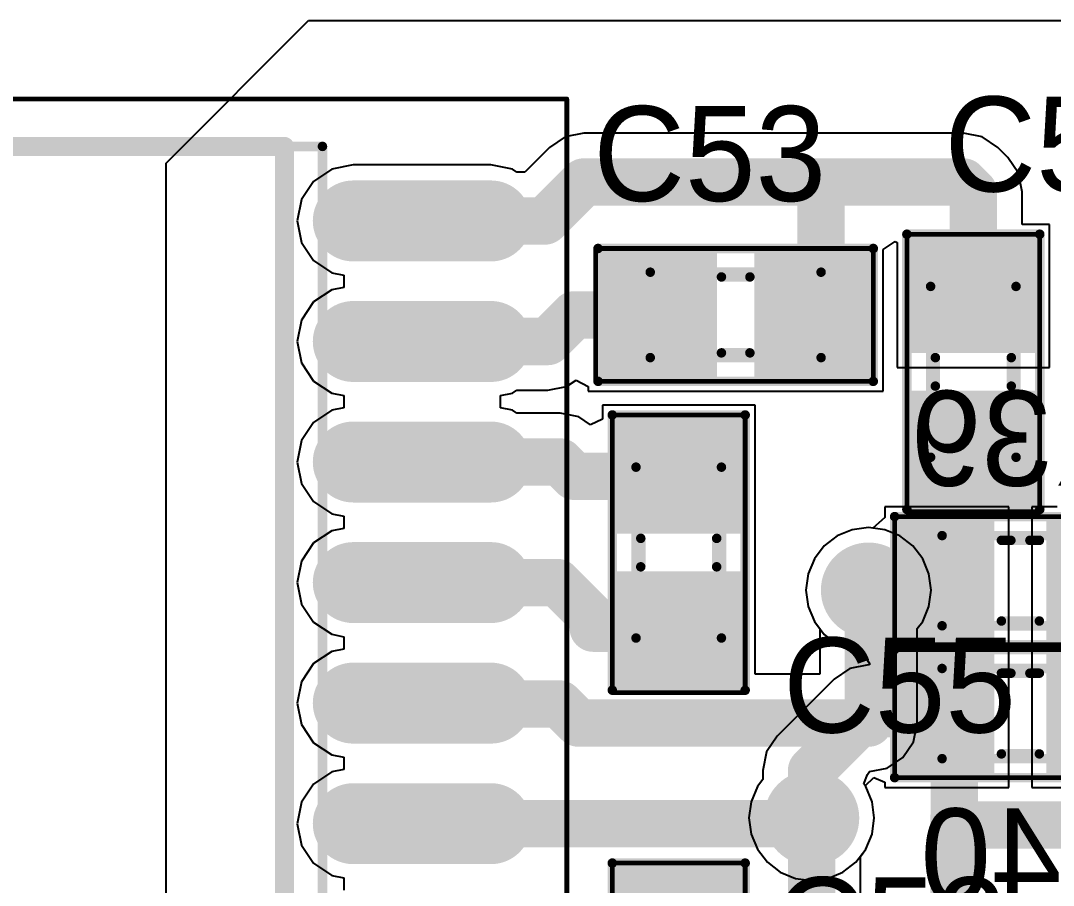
# Model space of a CAD drawing. Header units: millimetres. Extents: x 29 to 180, y 30 to 200.
# Drawn here: x 163.07 to 173.95, y 132.89 to 142 of the extents above; entities that cross this region are included whole.
import ezdxf

# ---------------------------------------------------------------- set-up
doc = ezdxf.new("R2010")
doc.units = ezdxf.units.MM
for name, color, linetype in [('BottomLayer', 5, 'Continuous'), ('BottomOverlay', 54, 'Continuous'), ('BottomPaste', 16, 'Continuous'), ('BottomSolder', 6, 'Continuous'), ('Mechanical13', 56, 'Continuous'), ('Mechanical15', 56, 'Continuous'), ('MultiLayer', 9, 'Continuous'), ('TopLayer', 1, 'Continuous'), ('TopOverlay', 2, 'Continuous'), ('TopPaste', 8, 'Continuous'), ('TopSolder', 216, 'Continuous'), ('ViaHoleLayer', 16, 'Continuous')]:
    doc.layers.add(name, color=color, linetype=linetype)

# ---------------------------------------------------------------- blocks, each defined once
blk = doc.blocks.new('SMD_C_0603_623')
at = {"layer": 'Mechanical13', "const_width": 0.1}
for points in [[(-0.9, -0.45), (-0.9, 0.45)], [(-0.9, 0.45), (0.9, 0.45)], [(0.9, -0.45), (0.9, 0.45)], [(-0.9, -0.45), (0.9, -0.45)]]:
    blk.add_lwpolyline(points, dxfattribs=at)
at = {"layer": 'Mechanical13', "const_width": 0.05}
for points in [[(-0.925, 0.45, 1), (-0.875, 0.45, 1)], [(-0.925, 0.45, 1), (-0.875, 0.45, 1)], [(0.875, 0.45, 1), (0.925, 0.45, 1)], [(0.875, 0.45, 1), (0.925, 0.45, 1)], [(-0.925, -0.45, 1), (-0.875, -0.45, 1)], [(-0.925, -0.45, 1), (-0.875, -0.45, 1)], [(0.875, -0.45, 1), (0.925, -0.45, 1)], [(0.875, -0.45, 1), (0.925, -0.45, 1)]]:
    blk.add_lwpolyline(points, format="xyb", close=True, dxfattribs=at)
at = {"layer": 'Mechanical15', "const_width": 0.05}
for points in [[(-1.475, -0.7), (-1.475, 0.7)], [(-1.475, 0.7), (1.45, 0.7)], [(1.45, -0.7), (1.45, 0.7)], [(-1.475, -0.7), (1.45, -0.7)]]:
    blk.add_lwpolyline(points, dxfattribs=at)
at = {"layer": 'Mechanical15', "const_width": 0.025}
for points in [[(-1.488, 0.7, 1), (-1.463, 0.7, 1)], [(-1.488, 0.7, 1), (-1.463, 0.7, 1)], [(1.438, 0.7, 1), (1.462, 0.7, 1)], [(1.438, 0.7, 1), (1.462, 0.7, 1)], [(-1.488, -0.7, 1), (-1.463, -0.7, 1)], [(-1.488, -0.7, 1), (-1.463, -0.7, 1)], [(1.438, -0.7, 1), (1.462, -0.7, 1)], [(1.438, -0.7, 1), (1.462, -0.7, 1)]]:
    blk.add_lwpolyline(points, format="xyb", close=True, dxfattribs=at)
at = {"layer": 'TopLayer'}
for points in [[(-0.3, -0.55), (-0.3, 0.55), (-1.3, -0.55), (-1.3, 0.55)], [(1.3, -0.55), (1.3, 0.55), (0.3, -0.55), (0.3, 0.55)]]:
    blk.add_solid(points, dxfattribs=at)
at = {"layer": 'TopOverlay', "const_width": 0.1}
for points in [[(-1.45, -0.7), (-1.45, 0.7)], [(-1.45, 0.7), (1.45, 0.7)], [(1.45, -0.7), (1.45, 0.7)], [(-0.15, 0.4), (0.15, 0.4)], [(-0.15, -0.4), (0.15, -0.4)], [(-1.45, -0.7), (1.45, -0.7)]]:
    blk.add_lwpolyline(points, dxfattribs=at)
at = {"layer": 'TopOverlay', "const_width": 0.05}
for points in [[(-1.475, 0.7, 1), (-1.425, 0.7, 1)], [(-1.475, 0.7, 1), (-1.425, 0.7, 1)], [(1.425, 0.7, 1), (1.475, 0.7, 1)], [(1.425, 0.7, 1), (1.475, 0.7, 1)], [(-0.175, 0.4, 1), (-0.125, 0.4, 1)], [(0.125, 0.4, 1), (0.175, 0.4, 1)], [(-0.175, -0.4, 1), (-0.125, -0.4, 1)], [(0.125, -0.4, 1), (0.175, -0.4, 1)], [(-1.475, -0.7, 1), (-1.425, -0.7, 1)], [(-1.475, -0.7, 1), (-1.425, -0.7, 1)], [(1.425, -0.7, 1), (1.475, -0.7, 1)], [(1.425, -0.7, 1), (1.475, -0.7, 1)]]:
    blk.add_lwpolyline(points, format="xyb", close=True, dxfattribs=at)
at = {"layer": 'TopPaste'}
for points in [[(-0.3, -0.55), (-0.3, 0.55), (-1.3, -0.55), (-1.3, 0.55)], [(1.3, -0.55), (1.3, 0.55), (0.3, -0.55), (0.3, 0.55)]]:
    blk.add_solid(points, dxfattribs=at)
at = {"layer": 'TopSolder'}
for points in [[(-0.198, -0.652), (-0.198, 0.652), (-1.402, -0.652), (-1.402, 0.652)], [(1.402, -0.652), (1.402, 0.652), (0.198, -0.652), (0.198, 0.652)]]:
    blk.add_solid(points, dxfattribs=at)
blk = doc.blocks.new('SMD_C_0603_624')
at = {"layer": 'Mechanical13', "const_width": 0.1}
for points in [[(-0.9, 0.45), (-0.9, -0.45)], [(-0.9, 0.45), (0.9, 0.45)], [(0.9, 0.45), (0.9, -0.45)], [(-0.9, -0.45), (0.9, -0.45)]]:
    blk.add_lwpolyline(points, dxfattribs=at)
at = {"layer": 'Mechanical13', "const_width": 0.05}
for points in [[(-0.925, 0.45, 1), (-0.875, 0.45, 1)], [(-0.925, 0.45, 1), (-0.875, 0.45, 1)], [(0.875, 0.45, 1), (0.925, 0.45, 1)], [(0.875, 0.45, 1), (0.925, 0.45, 1)], [(-0.925, -0.45, 1), (-0.875, -0.45, 1)], [(-0.925, -0.45, 1), (-0.875, -0.45, 1)], [(0.875, -0.45, 1), (0.925, -0.45, 1)], [(0.875, -0.45, 1), (0.925, -0.45, 1)]]:
    blk.add_lwpolyline(points, format="xyb", close=True, dxfattribs=at)
at = {"layer": 'Mechanical15', "const_width": 0.05}
for points in [[(-1.475, 0.7), (-1.475, -0.7)], [(-1.475, 0.7), (1.45, 0.7)], [(1.45, 0.7), (1.45, -0.7)], [(-1.475, -0.7), (1.45, -0.7)]]:
    blk.add_lwpolyline(points, dxfattribs=at)
at = {"layer": 'Mechanical15', "const_width": 0.025}
for points in [[(-1.488, 0.7, 1), (-1.463, 0.7, 1)], [(-1.488, 0.7, 1), (-1.463, 0.7, 1)], [(1.438, 0.7, 1), (1.462, 0.7, 1)], [(1.438, 0.7, 1), (1.462, 0.7, 1)], [(-1.488, -0.7, 1), (-1.463, -0.7, 1)], [(-1.488, -0.7, 1), (-1.463, -0.7, 1)], [(1.438, -0.7, 1), (1.462, -0.7, 1)], [(1.438, -0.7, 1), (1.462, -0.7, 1)]]:
    blk.add_lwpolyline(points, format="xyb", close=True, dxfattribs=at)
at = {"layer": 'TopLayer'}
for points in [[(-0.3, -0.55), (-0.3, 0.55), (-1.3, -0.55), (-1.3, 0.55)], [(1.3, -0.55), (1.3, 0.55), (0.3, -0.55), (0.3, 0.55)]]:
    blk.add_solid(points, dxfattribs=at)
at = {"layer": 'TopOverlay', "const_width": 0.1}
for points in [[(-1.45, 0.7), (-1.45, -0.7)], [(-1.45, 0.7), (1.45, 0.7)], [(1.45, 0.7), (1.45, -0.7)], [(-0.15, 0.4), (0.15, 0.4)], [(-0.15, -0.4), (0.15, -0.4)], [(-1.45, -0.7), (1.45, -0.7)]]:
    blk.add_lwpolyline(points, dxfattribs=at)
at = {"layer": 'TopOverlay', "const_width": 0.05}
for points in [[(-1.475, 0.7, 1), (-1.425, 0.7, 1)], [(-1.475, 0.7, 1), (-1.425, 0.7, 1)], [(1.425, 0.7, 1), (1.475, 0.7, 1)], [(1.425, 0.7, 1), (1.475, 0.7, 1)], [(-0.175, 0.4, 1), (-0.125, 0.4, 1)], [(0.125, 0.4, 1), (0.175, 0.4, 1)], [(-0.175, -0.4, 1), (-0.125, -0.4, 1)], [(0.125, -0.4, 1), (0.175, -0.4, 1)], [(-1.475, -0.7, 1), (-1.425, -0.7, 1)], [(-1.475, -0.7, 1), (-1.425, -0.7, 1)], [(1.425, -0.7, 1), (1.475, -0.7, 1)], [(1.425, -0.7, 1), (1.475, -0.7, 1)]]:
    blk.add_lwpolyline(points, format="xyb", close=True, dxfattribs=at)
at = {"layer": 'TopPaste'}
for points in [[(-0.3, -0.55), (-0.3, 0.55), (-1.3, -0.55), (-1.3, 0.55)], [(1.3, -0.55), (1.3, 0.55), (0.3, -0.55), (0.3, 0.55)]]:
    blk.add_solid(points, dxfattribs=at)
at = {"layer": 'TopSolder'}
for points in [[(-0.198, -0.652), (-0.198, 0.652), (-1.402, -0.652), (-1.402, 0.652)], [(1.402, -0.652), (1.402, 0.652), (0.198, -0.652), (0.198, 0.652)]]:
    blk.add_solid(points, dxfattribs=at)
blk = doc.blocks.new('SMD_C_0603_625')
at = {"layer": 'Mechanical13', "const_width": 0.1}
for points in [[(-0.9, 0.45), (-0.9, -0.45)], [(-0.9, 0.45), (0.9, 0.45)], [(0.9, 0.45), (0.9, -0.45)], [(-0.9, -0.45), (0.9, -0.45)]]:
    blk.add_lwpolyline(points, dxfattribs=at)
at = {"layer": 'Mechanical13', "const_width": 0.05}
for points in [[(-0.925, 0.45, 1), (-0.875, 0.45, 1)], [(-0.925, 0.45, 1), (-0.875, 0.45, 1)], [(0.875, 0.45, 1), (0.925, 0.45, 1)], [(0.875, 0.45, 1), (0.925, 0.45, 1)], [(-0.925, -0.45, 1), (-0.875, -0.45, 1)], [(-0.925, -0.45, 1), (-0.875, -0.45, 1)], [(0.875, -0.45, 1), (0.925, -0.45, 1)], [(0.875, -0.45, 1), (0.925, -0.45, 1)]]:
    blk.add_lwpolyline(points, format="xyb", close=True, dxfattribs=at)
at = {"layer": 'Mechanical15', "const_width": 0.05}
for points in [[(-1.475, 0.7), (-1.475, -0.7)], [(-1.475, 0.7), (1.45, 0.7)], [(1.45, 0.7), (1.45, -0.7)], [(-1.475, -0.7), (1.45, -0.7)]]:
    blk.add_lwpolyline(points, dxfattribs=at)
at = {"layer": 'Mechanical15', "const_width": 0.025}
for points in [[(-1.488, 0.7, 1), (-1.463, 0.7, 1)], [(-1.488, 0.7, 1), (-1.463, 0.7, 1)], [(1.438, 0.7, 1), (1.462, 0.7, 1)], [(1.438, 0.7, 1), (1.462, 0.7, 1)], [(-1.488, -0.7, 1), (-1.463, -0.7, 1)], [(-1.488, -0.7, 1), (-1.463, -0.7, 1)], [(1.438, -0.7, 1), (1.462, -0.7, 1)], [(1.438, -0.7, 1), (1.462, -0.7, 1)]]:
    blk.add_lwpolyline(points, format="xyb", close=True, dxfattribs=at)
at = {"layer": 'TopLayer'}
for points in [[(-0.3, -0.55), (-0.3, 0.55), (-1.3, -0.55), (-1.3, 0.55)], [(1.3, -0.55), (1.3, 0.55), (0.3, -0.55), (0.3, 0.55)]]:
    blk.add_solid(points, dxfattribs=at)
at = {"layer": 'TopOverlay', "const_width": 0.1}
for points in [[(-1.45, 0.7), (-1.45, -0.7)], [(-1.45, 0.7), (1.45, 0.7)], [(1.45, 0.7), (1.45, -0.7)], [(-0.15, 0.4), (0.15, 0.4)], [(-0.15, -0.4), (0.15, -0.4)], [(-1.45, -0.7), (1.45, -0.7)]]:
    blk.add_lwpolyline(points, dxfattribs=at)
at = {"layer": 'TopOverlay', "const_width": 0.05}
for points in [[(-1.475, 0.7, 1), (-1.425, 0.7, 1)], [(-1.475, 0.7, 1), (-1.425, 0.7, 1)], [(1.425, 0.7, 1), (1.475, 0.7, 1)], [(1.425, 0.7, 1), (1.475, 0.7, 1)], [(-0.175, 0.4, 1), (-0.125, 0.4, 1)], [(0.125, 0.4, 1), (0.175, 0.4, 1)], [(-0.175, -0.4, 1), (-0.125, -0.4, 1)], [(0.125, -0.4, 1), (0.175, -0.4, 1)], [(-1.475, -0.7, 1), (-1.425, -0.7, 1)], [(-1.475, -0.7, 1), (-1.425, -0.7, 1)], [(1.425, -0.7, 1), (1.475, -0.7, 1)], [(1.425, -0.7, 1), (1.475, -0.7, 1)]]:
    blk.add_lwpolyline(points, format="xyb", close=True, dxfattribs=at)
at = {"layer": 'TopPaste'}
for points in [[(-0.3, -0.55), (-0.3, 0.55), (-1.3, -0.55), (-1.3, 0.55)], [(1.3, -0.55), (1.3, 0.55), (0.3, -0.55), (0.3, 0.55)]]:
    blk.add_solid(points, dxfattribs=at)
at = {"layer": 'TopSolder'}
for points in [[(-0.198, -0.652), (-0.198, 0.652), (-1.402, -0.652), (-1.402, 0.652)], [(1.402, -0.652), (1.402, 0.652), (0.198, -0.652), (0.198, 0.652)]]:
    blk.add_solid(points, dxfattribs=at)
blk = doc.blocks.new('SMD_C_0603_628')
at = {"layer": 'Mechanical13', "const_width": 0.1}
for points in [[(-0.9, 0.45), (-0.9, -0.45)], [(-0.9, 0.45), (0.9, 0.45)], [(0.9, 0.45), (0.9, -0.45)], [(-0.9, -0.45), (0.9, -0.45)]]:
    blk.add_lwpolyline(points, dxfattribs=at)
at = {"layer": 'Mechanical13', "const_width": 0.05}
for points in [[(-0.925, 0.45, 1), (-0.875, 0.45, 1)], [(-0.925, 0.45, 1), (-0.875, 0.45, 1)], [(0.875, 0.45, 1), (0.925, 0.45, 1)], [(0.875, 0.45, 1), (0.925, 0.45, 1)], [(-0.925, -0.45, 1), (-0.875, -0.45, 1)], [(-0.925, -0.45, 1), (-0.875, -0.45, 1)], [(0.875, -0.45, 1), (0.925, -0.45, 1)], [(0.875, -0.45, 1), (0.925, -0.45, 1)]]:
    blk.add_lwpolyline(points, format="xyb", close=True, dxfattribs=at)
at = {"layer": 'Mechanical15', "const_width": 0.05}
for points in [[(-1.475, 0.7), (-1.475, -0.7)], [(-1.475, 0.7), (1.45, 0.7)], [(1.45, 0.7), (1.45, -0.7)], [(-1.475, -0.7), (1.45, -0.7)]]:
    blk.add_lwpolyline(points, dxfattribs=at)
at = {"layer": 'Mechanical15', "const_width": 0.025}
for points in [[(-1.488, 0.7, 1), (-1.463, 0.7, 1)], [(-1.488, 0.7, 1), (-1.463, 0.7, 1)], [(1.438, 0.7, 1), (1.462, 0.7, 1)], [(1.438, 0.7, 1), (1.462, 0.7, 1)], [(-1.488, -0.7, 1), (-1.463, -0.7, 1)], [(-1.488, -0.7, 1), (-1.463, -0.7, 1)], [(1.438, -0.7, 1), (1.462, -0.7, 1)], [(1.438, -0.7, 1), (1.462, -0.7, 1)]]:
    blk.add_lwpolyline(points, format="xyb", close=True, dxfattribs=at)
at = {"layer": 'TopLayer'}
for points in [[(-0.3, -0.55), (-0.3, 0.55), (-1.3, -0.55), (-1.3, 0.55)], [(1.3, -0.55), (1.3, 0.55), (0.3, -0.55), (0.3, 0.55)]]:
    blk.add_solid(points, dxfattribs=at)
at = {"layer": 'TopOverlay', "const_width": 0.1}
for points in [[(-1.45, 0.7), (-1.45, -0.7)], [(-1.45, 0.7), (1.45, 0.7)], [(1.45, 0.7), (1.45, -0.7)], [(-0.15, 0.4), (0.15, 0.4)], [(-0.15, -0.4), (0.15, -0.4)], [(-1.45, -0.7), (1.45, -0.7)]]:
    blk.add_lwpolyline(points, dxfattribs=at)
at = {"layer": 'TopOverlay', "const_width": 0.05}
for points in [[(-1.475, 0.7, 1), (-1.425, 0.7, 1)], [(-1.475, 0.7, 1), (-1.425, 0.7, 1)], [(1.425, 0.7, 1), (1.475, 0.7, 1)], [(1.425, 0.7, 1), (1.475, 0.7, 1)], [(-0.175, 0.4, 1), (-0.125, 0.4, 1)], [(0.125, 0.4, 1), (0.175, 0.4, 1)], [(-0.175, -0.4, 1), (-0.125, -0.4, 1)], [(0.125, -0.4, 1), (0.175, -0.4, 1)], [(-1.475, -0.7, 1), (-1.425, -0.7, 1)], [(-1.475, -0.7, 1), (-1.425, -0.7, 1)], [(1.425, -0.7, 1), (1.475, -0.7, 1)], [(1.425, -0.7, 1), (1.475, -0.7, 1)]]:
    blk.add_lwpolyline(points, format="xyb", close=True, dxfattribs=at)
at = {"layer": 'TopPaste'}
for points in [[(-0.3, -0.55), (-0.3, 0.55), (-1.3, -0.55), (-1.3, 0.55)], [(1.3, -0.55), (1.3, 0.55), (0.3, -0.55), (0.3, 0.55)]]:
    blk.add_solid(points, dxfattribs=at)
at = {"layer": 'TopSolder'}
for points in [[(-0.198, -0.652), (-0.198, 0.652), (-1.402, -0.652), (-1.402, 0.652)], [(1.402, -0.652), (1.402, 0.652), (0.198, -0.652), (0.198, 0.652)]]:
    blk.add_solid(points, dxfattribs=at)
blk = doc.blocks.new('RW_20_750')
at = {"layer": 'Mechanical13', "const_width": 0.1}
for points in [[(-3.8, 6.5), (3.8, 6.5)], [(3.8, -6.5), (3.8, 6.5)]]:
    blk.add_lwpolyline(points, dxfattribs=at)
at = {"layer": 'Mechanical13', "const_width": 0.05}
blk.add_lwpolyline([(3.775, 6.5, 1), (3.825, 6.5, 1)], format="xyb", close=True, dxfattribs=at)
blk.add_lwpolyline([(3.775, 6.5, 1), (3.825, 6.5, 1)], format="xyb", close=True, dxfattribs=at)
at = {"layer": 'Mechanical15', "const_width": 0.05}
for points in [[(-6.375, 7), (6.375, 7)], [(6.375, -7), (6.375, 7)]]:
    blk.add_lwpolyline(points, dxfattribs=at)
at = {"layer": 'Mechanical15', "const_width": 0.025}
blk.add_lwpolyline([(6.362, 7, 1), (6.387, 7, 1)], format="xyb", close=True, dxfattribs=at)
blk.add_lwpolyline([(6.362, 7, 1), (6.387, 7, 1)], format="xyb", close=True, dxfattribs=at)
at = {"layer": 'TopLayer', "const_width": 0.65}
for points in [[(4.125, 5.715), (5.575, 5.715)], [(4.125, 4.445), (5.575, 4.445)], [(4.125, 3.175), (5.575, 3.175)], [(4.125, 1.905), (5.575, 1.905)], [(4.125, 0.635), (5.575, 0.635)], [(4.125, -0.635), (5.575, -0.635)]]:
    blk.add_lwpolyline(points, dxfattribs=at)
at = {"layer": 'TopLayer', "const_width": 0.325}
for points in [[(3.963, 5.715, 1), (4.287, 5.715, 1)], [(5.413, 5.715, 1), (5.737, 5.715, 1)], [(3.963, 4.445, 1), (4.287, 4.445, 1)], [(5.413, 4.445, 1), (5.737, 4.445, 1)], [(3.963, 3.175, 1), (4.287, 3.175, 1)], [(5.413, 3.175, 1), (5.737, 3.175, 1)], [(3.963, 1.905, 1), (4.287, 1.905, 1)], [(5.413, 1.905, 1), (5.737, 1.905, 1)], [(3.963, 0.635, 1), (4.287, 0.635, 1)], [(5.413, 0.635, 1), (5.737, 0.635, 1)], [(3.963, -0.635, 1), (4.287, -0.635, 1)], [(5.413, -0.635, 1), (5.737, -0.635, 1)]]:
    blk.add_lwpolyline(points, format="xyb", close=True, dxfattribs=at)
at = {"layer": 'TopOverlay', "const_width": 0.2}
for points in [[(-3.4, 6.5), (3.4, 6.5)], [(3.4, -6.5), (3.4, 6.5)]]:
    blk.add_lwpolyline(points, dxfattribs=at)
at = {"layer": 'TopOverlay', "const_width": 0.1}
blk.add_lwpolyline([(3.35, 6.5, 1), (3.45, 6.5, 1)], format="xyb", close=True, dxfattribs=at)
blk.add_lwpolyline([(3.35, 6.5, 1), (3.45, 6.5, 1)], format="xyb", close=True, dxfattribs=at)
at = {"layer": 'TopPaste', "const_width": 0.65}
for points in [[(4.125, 5.715), (5.575, 5.715)], [(4.125, 4.445), (5.575, 4.445)], [(4.125, 3.175), (5.575, 3.175)], [(4.125, 1.905), (5.575, 1.905)], [(4.125, 0.635), (5.575, 0.635)], [(4.125, -0.635), (5.575, -0.635)]]:
    blk.add_lwpolyline(points, dxfattribs=at)
at = {"layer": 'TopPaste', "const_width": 0.325}
for points in [[(3.963, 5.715, 1), (4.287, 5.715, 1)], [(5.413, 5.715, 1), (5.737, 5.715, 1)], [(3.963, 4.445, 1), (4.287, 4.445, 1)], [(5.413, 4.445, 1), (5.737, 4.445, 1)], [(3.963, 3.175, 1), (4.287, 3.175, 1)], [(5.413, 3.175, 1), (5.737, 3.175, 1)], [(3.963, 1.905, 1), (4.287, 1.905, 1)], [(5.413, 1.905, 1), (5.737, 1.905, 1)], [(3.963, 0.635, 1), (4.287, 0.635, 1)], [(5.413, 0.635, 1), (5.737, 0.635, 1)], [(3.963, -0.635, 1), (4.287, -0.635, 1)], [(5.413, -0.635, 1), (5.737, -0.635, 1)]]:
    blk.add_lwpolyline(points, format="xyb", close=True, dxfattribs=at)
at = {"layer": 'TopSolder', "const_width": 0.853}
for points in [[(4.125, 5.715), (5.575, 5.715)], [(4.125, 4.445), (5.575, 4.445)], [(4.125, 3.175), (5.575, 3.175)], [(4.125, 1.905), (5.575, 1.905)], [(4.125, 0.635), (5.575, 0.635)], [(4.125, -0.635), (5.575, -0.635)]]:
    blk.add_lwpolyline(points, dxfattribs=at)
at = {"layer": 'TopSolder', "const_width": 0.427}
for points in [[(3.912, 5.715, 1), (4.338, 5.715, 1)], [(5.362, 5.715, 1), (5.788, 5.715, 1)], [(3.912, 4.445, 1), (4.338, 4.445, 1)], [(5.362, 4.445, 1), (5.788, 4.445, 1)], [(3.912, 3.175, 1), (4.338, 3.175, 1)], [(5.362, 3.175, 1), (5.788, 3.175, 1)], [(3.912, 1.905, 1), (4.338, 1.905, 1)], [(5.362, 1.905, 1), (5.788, 1.905, 1)], [(3.912, 0.635, 1), (4.338, 0.635, 1)], [(5.362, 0.635, 1), (5.788, 0.635, 1)], [(3.912, -0.635, 1), (4.338, -0.635, 1)], [(5.362, -0.635, 1), (5.788, -0.635, 1)]]:
    blk.add_lwpolyline(points, format="xyb", close=True, dxfattribs=at)
blk = doc.blocks.new('SMD_R_0603_B_821')
at = {"layer": 'BottomLayer'}
for points in [[(-1.175, 0.525), (-1.175, -0.525), (-0.375, 0.525), (-0.375, -0.525)], [(0.375, 0.525), (0.375, -0.525), (1.175, 0.525), (1.175, -0.525)]]:
    blk.add_solid(points, dxfattribs=at)
at = {"layer": 'BottomOverlay', "const_width": 0.1}
for points in [[(1.325, 0.675), (-1.325, 0.675)], [(-1.325, 0.675), (-1.325, -0.675)], [(1.325, 0.675), (1.325, -0.675)], [(0.2, 0.425), (-0.2, 0.425)], [(-0.1, -0.425), (-0.2, -0.425)], [(0.1, -0.425), (-0.1, -0.425)], [(0.2, -0.425), (0.1, -0.425)], [(1.325, -0.675), (-1.325, -0.675)]]:
    blk.add_lwpolyline(points, dxfattribs=at)
at = {"layer": 'BottomOverlay', "const_width": 0.05}
for points in [[(-1.35, 0.675, 1), (-1.3, 0.675, 1)], [(-1.35, 0.675, 1), (-1.3, 0.675, 1)], [(1.3, 0.675, 1), (1.35, 0.675, 1)], [(1.3, 0.675, 1), (1.35, 0.675, 1)], [(-0.225, 0.425, 1), (-0.175, 0.425, 1)], [(0.175, 0.425, 1), (0.225, 0.425, 1)], [(-0.225, -0.425, 1), (-0.175, -0.425, 1)], [(-0.125, -0.425, 1), (-0.075, -0.425, 1)], [(-0.125, -0.425, 1), (-0.075, -0.425, 1)], [(0.075, -0.425, 1), (0.125, -0.425, 1)], [(0.075, -0.425, 1), (0.125, -0.425, 1)], [(0.175, -0.425, 1), (0.225, -0.425, 1)], [(-1.35, -0.675, 1), (-1.3, -0.675, 1)], [(-1.35, -0.675, 1), (-1.3, -0.675, 1)], [(1.3, -0.675, 1), (1.35, -0.675, 1)], [(1.3, -0.675, 1), (1.35, -0.675, 1)]]:
    blk.add_lwpolyline(points, format="xyb", close=True, dxfattribs=at)
at = {"layer": 'BottomPaste'}
for points in [[(-1.175, 0.525), (-1.175, -0.525), (-0.375, 0.525), (-0.375, -0.525)], [(0.375, 0.525), (0.375, -0.525), (1.175, 0.525), (1.175, -0.525)]]:
    blk.add_solid(points, dxfattribs=at)
at = {"layer": 'BottomSolder'}
for points in [[(-1.277, 0.627), (-1.277, -0.627), (-0.273, 0.627), (-0.273, -0.627)], [(0.273, 0.627), (0.273, -0.627), (1.277, 0.627), (1.277, -0.627)]]:
    blk.add_solid(points, dxfattribs=at)
at = {"layer": 'Mechanical13', "const_width": 0.1}
for points in [[(-0.825, 0.475), (-0.825, -0.475)], [(0.825, 0.475), (-0.825, 0.475)], [(0.825, 0.475), (0.825, -0.475)], [(0.825, -0.475), (-0.825, -0.475)]]:
    blk.add_lwpolyline(points, dxfattribs=at)
at = {"layer": 'Mechanical13', "const_width": 0.05}
for points in [[(-0.85, 0.475, 1), (-0.8, 0.475, 1)], [(-0.85, 0.475, 1), (-0.8, 0.475, 1)], [(0.8, 0.475, 1), (0.85, 0.475, 1)], [(0.8, 0.475, 1), (0.85, 0.475, 1)], [(-0.85, -0.475, 1), (-0.8, -0.475, 1)], [(-0.85, -0.475, 1), (-0.8, -0.475, 1)], [(0.8, -0.475, 1), (0.85, -0.475, 1)], [(0.8, -0.475, 1), (0.85, -0.475, 1)]]:
    blk.add_lwpolyline(points, format="xyb", close=True, dxfattribs=at)
at = {"layer": 'Mechanical15', "const_width": 0.05}
for points in [[(-1.325, 0.675), (-1.325, -0.675)], [(1.325, 0.675), (-1.325, 0.675)], [(1.325, 0.675), (1.325, -0.675)], [(1.325, -0.675), (-1.325, -0.675)]]:
    blk.add_lwpolyline(points, dxfattribs=at)
at = {"layer": 'Mechanical15', "const_width": 0.025}
for points in [[(-1.338, 0.675, 1), (-1.313, 0.675, 1)], [(-1.338, 0.675, 1), (-1.313, 0.675, 1)], [(1.313, 0.675, 1), (1.338, 0.675, 1)], [(1.313, 0.675, 1), (1.338, 0.675, 1)], [(-1.338, -0.675, 1), (-1.313, -0.675, 1)], [(-1.338, -0.675, 1), (-1.313, -0.675, 1)], [(1.313, -0.675, 1), (1.338, -0.675, 1)], [(1.313, -0.675, 1), (1.338, -0.675, 1)]]:
    blk.add_lwpolyline(points, format="xyb", close=True, dxfattribs=at)
blk = doc.blocks.new('SMD_R_0603_B_822')
at = {"layer": 'BottomLayer'}
for points in [[(-1.175, 0.525), (-1.175, -0.525), (-0.375, 0.525), (-0.375, -0.525)], [(0.375, 0.525), (0.375, -0.525), (1.175, 0.525), (1.175, -0.525)]]:
    blk.add_solid(points, dxfattribs=at)
at = {"layer": 'BottomOverlay', "const_width": 0.1}
for points in [[(1.325, 0.675), (-1.325, 0.675)], [(-1.325, 0.675), (-1.325, -0.675)], [(1.325, 0.675), (1.325, -0.675)], [(0.2, 0.425), (-0.2, 0.425)], [(-0.1, -0.425), (-0.2, -0.425)], [(0.1, -0.425), (-0.1, -0.425)], [(0.2, -0.425), (0.1, -0.425)], [(1.325, -0.675), (-1.325, -0.675)]]:
    blk.add_lwpolyline(points, dxfattribs=at)
at = {"layer": 'BottomOverlay', "const_width": 0.05}
for points in [[(-1.35, 0.675, 1), (-1.3, 0.675, 1)], [(-1.35, 0.675, 1), (-1.3, 0.675, 1)], [(1.3, 0.675, 1), (1.35, 0.675, 1)], [(1.3, 0.675, 1), (1.35, 0.675, 1)], [(-0.225, 0.425, 1), (-0.175, 0.425, 1)], [(0.175, 0.425, 1), (0.225, 0.425, 1)], [(-0.225, -0.425, 1), (-0.175, -0.425, 1)], [(-0.125, -0.425, 1), (-0.075, -0.425, 1)], [(-0.125, -0.425, 1), (-0.075, -0.425, 1)], [(0.075, -0.425, 1), (0.125, -0.425, 1)], [(0.075, -0.425, 1), (0.125, -0.425, 1)], [(0.175, -0.425, 1), (0.225, -0.425, 1)], [(-1.35, -0.675, 1), (-1.3, -0.675, 1)], [(-1.35, -0.675, 1), (-1.3, -0.675, 1)], [(1.3, -0.675, 1), (1.35, -0.675, 1)], [(1.3, -0.675, 1), (1.35, -0.675, 1)]]:
    blk.add_lwpolyline(points, format="xyb", close=True, dxfattribs=at)
at = {"layer": 'BottomPaste'}
for points in [[(-1.175, 0.525), (-1.175, -0.525), (-0.375, 0.525), (-0.375, -0.525)], [(0.375, 0.525), (0.375, -0.525), (1.175, 0.525), (1.175, -0.525)]]:
    blk.add_solid(points, dxfattribs=at)
at = {"layer": 'BottomSolder'}
for points in [[(-1.277, 0.627), (-1.277, -0.627), (-0.273, 0.627), (-0.273, -0.627)], [(0.273, 0.627), (0.273, -0.627), (1.277, 0.627), (1.277, -0.627)]]:
    blk.add_solid(points, dxfattribs=at)
at = {"layer": 'Mechanical13', "const_width": 0.1}
for points in [[(-0.825, 0.475), (-0.825, -0.475)], [(0.825, 0.475), (-0.825, 0.475)], [(0.825, 0.475), (0.825, -0.475)], [(0.825, -0.475), (-0.825, -0.475)]]:
    blk.add_lwpolyline(points, dxfattribs=at)
at = {"layer": 'Mechanical13', "const_width": 0.05}
for points in [[(-0.85, 0.475, 1), (-0.8, 0.475, 1)], [(-0.85, 0.475, 1), (-0.8, 0.475, 1)], [(0.8, 0.475, 1), (0.85, 0.475, 1)], [(0.8, 0.475, 1), (0.85, 0.475, 1)], [(-0.85, -0.475, 1), (-0.8, -0.475, 1)], [(-0.85, -0.475, 1), (-0.8, -0.475, 1)], [(0.8, -0.475, 1), (0.85, -0.475, 1)], [(0.8, -0.475, 1), (0.85, -0.475, 1)]]:
    blk.add_lwpolyline(points, format="xyb", close=True, dxfattribs=at)
at = {"layer": 'Mechanical15', "const_width": 0.05}
for points in [[(-1.325, 0.675), (-1.325, -0.675)], [(1.325, 0.675), (-1.325, 0.675)], [(1.325, 0.675), (1.325, -0.675)], [(1.325, -0.675), (-1.325, -0.675)]]:
    blk.add_lwpolyline(points, dxfattribs=at)
at = {"layer": 'Mechanical15', "const_width": 0.025}
for points in [[(-1.338, 0.675, 1), (-1.313, 0.675, 1)], [(-1.338, 0.675, 1), (-1.313, 0.675, 1)], [(1.313, 0.675, 1), (1.338, 0.675, 1)], [(1.313, 0.675, 1), (1.338, 0.675, 1)], [(-1.338, -0.675, 1), (-1.313, -0.675, 1)], [(-1.338, -0.675, 1), (-1.313, -0.675, 1)], [(1.313, -0.675, 1), (1.338, -0.675, 1)], [(1.313, -0.675, 1), (1.338, -0.675, 1)]]:
    blk.add_lwpolyline(points, format="xyb", close=True, dxfattribs=at)

msp = doc.modelspace()

# ---------------------------------------------------------------- linework, layer by layer
at = {"layer": 'BottomLayer'}
for p, q in [((164.6, 140.5), (166.1, 142)), ((166.1, 142), (177.9, 142)), ((164.6, 127.8), (164.6, 140.5)), ((173.479, 136.879), (172.171, 136.879)), ((172.171, 136.879), (172.171, 136.765)), ((173.479, 135.321), (173.479, 136.879)), ((173.986, 136.879), (173.721, 136.879)), ((173.721, 136.879), (173.721, 135.321)), ((172.171, 136.765), (172.044, 136.654)), ((171.67, 136.571), (171.534, 136.466)), ((171.829, 136.637), (171.67, 136.571)), ((172, 136.66), (171.829, 136.637)), ((172.044, 136.654), (172, 136.66)), ((171.534, 136.466), (171.429, 136.33)), ((171.429, 136.33), (171.363, 136.171)), ((171.363, 136.171), (171.34, 136)), ((171.34, 136), (171.363, 135.829)), ((171.363, 135.829), (171.429, 135.67)), ((171.429, 135.67), (171.534, 135.534)), ((171.534, 135.534), (171.67, 135.429)), ((171.67, 135.429), (171.829, 135.363)), ((171.829, 135.363), (171.928, 135.35)), ((171.928, 135.35), (172.01, 135.228)), ((173.479, 133.921), (173.479, 135.321)), ((173.721, 135.321), (173.721, 133.921)), ((171.803, 135.175), (171.637, 135.063)), ((172, 135.214), (171.803, 135.175)), ((172.01, 135.214), (172, 135.214)), ((172.01, 135.228), (172.011, 135.216)), ((172.011, 135.216), (172.01, 135.214)), ((171.637, 135.063), (171.037, 134.463)), ((171.037, 134.463), (170.925, 134.297)), ((170.925, 134.297), (170.886, 134.1)), ((170.886, 134.1), (170.886, 134.005)), ((170.886, 134.005), (170.829, 133.93)), ((171.965, 133.938), (172.054, 134.027)), ((172.054, 134.027), (172.171, 133.978)), ((172.171, 133.978), (172.171, 133.921)), ((170.829, 133.93), (170.763, 133.771)), ((171.971, 133.93), (171.965, 133.938)), ((172.037, 133.771), (171.971, 133.93)), ((172.171, 133.921), (173.479, 133.921)), ((173.721, 133.921), (175.029, 133.921)), ((170.763, 133.771), (170.74, 133.6)), ((172.06, 133.6), (172.037, 133.771)), ((170.74, 133.6), (170.763, 133.429)), ((172.037, 133.429), (172.06, 133.6)), ((170.763, 133.429), (170.829, 133.27)), ((171.971, 133.27), (172.037, 133.429)), ((170.829, 133.27), (170.934, 133.134)), ((171.866, 133.134), (171.971, 133.27)), ((170.934, 133.134), (171.07, 133.029)), ((171.73, 133.029), (171.866, 133.134)), ((171.07, 133.029), (171.229, 132.963)), ((171.571, 132.963), (171.73, 133.029)), ((171.229, 132.963), (171.4, 132.94)), ((171.4, 132.94), (171.571, 132.963))]:
    msp.add_line(p, q, dxfattribs=at)
at = {"layer": 'BottomLayer', "const_width": 0.5}
for points in [[(172.5, 135.9), (172.8, 136.2)], [(172, 136), (172.4, 136)], [(172.4, 136), (172.5, 135.9)], [(171.4, 134.1), (172, 134.7)], [(172, 134.7), (172.825, 134.7)], [(172.825, 134.7), (172.9, 134.7)], [(171.4, 133.6), (171.4, 134.1)]]:
    msp.add_lwpolyline(points, dxfattribs=at)
at = {"layer": 'BottomLayer'}
for points, const_width in [([(172.675, 136.2, 1), (172.925, 136.2, 1)], 0.25), ([(171.8, 136, 1), (172.2, 136, 1)], 0.4), ([(171.875, 136, 1), (172.125, 136, 1)], 0.25), ([(172.275, 136, 1), (172.525, 136, 1)], 0.25), ([(172.275, 136, 1), (172.525, 136, 1)], 0.25), ([(172.375, 135.9, 1), (172.625, 135.9, 1)], 0.25), ([(172.375, 135.9, 1), (172.625, 135.9, 1)], 0.25), ([(171.875, 134.7, 1), (172.125, 134.7, 1)], 0.25), ([(171.875, 134.7, 1), (172.125, 134.7, 1)], 0.25), ([(172.7, 134.7, 1), (172.95, 134.7, 1)], 0.25), ([(172.7, 134.7, 1), (172.95, 134.7, 1)], 0.25), ([(172.775, 134.7, 1), (173.025, 134.7, 1)], 0.25), ([(171.275, 134.1, 1), (171.525, 134.1, 1)], 0.25), ([(171.275, 134.1, 1), (171.525, 134.1, 1)], 0.25), ([(171.2, 133.6, 1), (171.6, 133.6, 1)], 0.4), ([(171.275, 133.6, 1), (171.525, 133.6, 1)], 0.25)]:
    msp.add_lwpolyline(points, format="xyb", close=True, dxfattribs=dict(at, const_width=const_width))
at = {"layer": 'BottomSolder', "const_width": 0.502}
for points in [[(171.749, 136, 1), (172.251, 136, 1)], [(171.149, 133.6, 1), (171.651, 133.6, 1)]]:
    msp.add_lwpolyline(points, format="xyb", close=True, dxfattribs=at)
at = {"layer": 'MultiLayer', "const_width": 0.4}
for points in [[(171.8, 136, 1), (172.2, 136, 1)], [(171.2, 133.6, 1), (171.6, 133.6, 1)]]:
    msp.add_lwpolyline(points, format="xyb", close=True, dxfattribs=at)
at = {"layer": 'TopLayer'}
for p, q in [((164.6, 140.5), (166.1, 142)), ((166.1, 142), (177.9, 142)), ((169, 140.814), (168.803, 140.775)), ((173, 140.814), (169, 140.814)), ((173.197, 140.775), (173, 140.814)), ((168.803, 140.775), (168.637, 140.663)), ((173.363, 140.663), (173.197, 140.775)), ((168.637, 140.663), (168.377, 140.404)), ((173.468, 140.559), (173.363, 140.663)), ((164.6, 127.8), (164.6, 140.5)), ((166.571, 140.48), (166.345, 140.435)), ((168.021, 140.48), (166.571, 140.48)), ((168.247, 140.435), (168.021, 140.48)), ((173.579, 140.392), (173.468, 140.559)), ((166.345, 140.435), (166.153, 140.307)), ((168.294, 140.404), (168.247, 140.435)), ((168.377, 140.404), (168.294, 140.404)), ((173.618, 140.196), (173.579, 140.392)), ((166.153, 140.307), (166.025, 140.116)), ((173.618, 139.854), (173.618, 140.196)), ((166.025, 140.116), (165.98, 139.89)), ((165.98, 139.89), (166.025, 139.664)), ((173.908, 139.854), (173.618, 139.854)), ((173.908, 138.346), (173.908, 139.854)), ((166.025, 139.664), (166.153, 139.473)), ((172.154, 139.59), (172.281, 139.672)), ((172.281, 139.672), (172.3, 139.664)), ((172.3, 139.664), (172.3, 138.346)), ((172.154, 138.096), (172.154, 139.59)), ((166.153, 139.473), (166.345, 139.345)), ((166.345, 139.345), (166.47, 139.32)), ((166.47, 139.32), (166.47, 139.19)), ((166.47, 139.19), (166.345, 139.165)), ((166.345, 139.165), (166.153, 139.037)), ((166.153, 139.037), (166.025, 138.846)), ((166.025, 138.846), (165.98, 138.62)), ((165.98, 138.62), (166.025, 138.394)), ((166.025, 138.394), (166.153, 138.203)), ((172.3, 138.346), (173.908, 138.346)), ((166.153, 138.203), (166.345, 138.075)), ((168.817, 138.145), (168.919, 138.214)), ((168.919, 138.214), (169.046, 138.146)), ((168.247, 138.075), (168.294, 138.106)), ((168.294, 138.106), (168.62, 138.106)), ((168.62, 138.106), (168.817, 138.145)), ((169.046, 138.146), (169.046, 138.096)), ((169.046, 138.096), (170.554, 138.096)), ((170.554, 138.096), (170.554, 138.096)), ((170.554, 138.096), (170.646, 138.096)), ((170.646, 138.096), (170.646, 138.096)), ((170.646, 138.096), (172.154, 138.096)), ((166.345, 138.075), (166.47, 138.05)), ((166.47, 138.05), (166.47, 137.92)), ((168.122, 138.05), (168.247, 138.075)), ((168.122, 137.92), (168.122, 138.05)), ((166.345, 137.895), (166.153, 137.767)), ((166.47, 137.92), (166.345, 137.895)), ((168.247, 137.895), (168.122, 137.92)), ((168.294, 137.864), (168.247, 137.895)), ((168.75, 137.864), (168.294, 137.864)), ((168.947, 137.825), (168.75, 137.864)), ((170.804, 137.95), (169.196, 137.95)), ((169.196, 137.95), (169.196, 137.8)), ((170.804, 136.477), (170.804, 137.95)), ((166.153, 137.767), (166.025, 137.576)), ((169.069, 137.743), (168.947, 137.825)), ((169.196, 137.8), (169.069, 137.743)), ((166.025, 137.576), (165.98, 137.35)), ((165.98, 137.35), (166.025, 137.124)), ((166.025, 137.124), (166.153, 136.933)), ((166.153, 136.933), (166.345, 136.805)), ((166.345, 136.805), (166.47, 136.78)), ((166.47, 136.78), (166.47, 136.65)), ((166.345, 136.625), (166.153, 136.497)), ((166.47, 136.65), (166.345, 136.625)), ((171.67, 136.571), (171.534, 136.466)), ((171.829, 136.637), (171.67, 136.571)), ((172, 136.66), (171.829, 136.637)), ((172.171, 136.637), (172, 136.66)), ((172.33, 136.571), (172.171, 136.637)), ((172.466, 136.466), (172.33, 136.571)), ((166.153, 136.497), (166.025, 136.306)), ((170.804, 136.442), (170.804, 136.477)), ((171.534, 136.466), (171.429, 136.33)), ((172.571, 136.33), (172.466, 136.466)), ((170.804, 136.35), (170.804, 136.442)), ((170.804, 136.315), (170.804, 136.35)), ((166.025, 136.306), (165.98, 136.08)), ((170.804, 135.114), (170.804, 136.315)), ((171.429, 136.33), (171.363, 136.171)), ((172.637, 136.171), (172.571, 136.33)), ((171.363, 136.171), (171.34, 136)), ((172.66, 136), (172.637, 136.171)), ((165.98, 136.08), (166.025, 135.854)), ((171.34, 136), (171.363, 135.829)), ((172.637, 135.829), (172.66, 136)), ((166.025, 135.854), (166.153, 135.663)), ((171.363, 135.829), (171.429, 135.67)), ((172.571, 135.67), (172.637, 135.829)), ((166.153, 135.663), (166.345, 135.535)), ((171.429, 135.67), (171.486, 135.595)), ((171.486, 135.595), (171.486, 135.114)), ((172.514, 135.595), (172.571, 135.67)), ((172.514, 134.6), (172.514, 135.595)), ((166.345, 135.535), (166.47, 135.51)), ((166.47, 135.51), (166.47, 135.38)), ((166.47, 135.38), (166.345, 135.355)), ((166.345, 135.355), (166.153, 135.227)), ((166.153, 135.227), (166.025, 135.036)), ((166.025, 135.036), (165.98, 134.81)), ((171.486, 135.114), (170.804, 135.114)), ((165.98, 134.81), (166.025, 134.584)), ((172.475, 134.403), (172.514, 134.6)), ((166.025, 134.584), (166.153, 134.393)), ((166.153, 134.393), (166.345, 134.265)), ((172.363, 134.237), (172.475, 134.403)), ((166.345, 134.265), (166.47, 134.24)), ((166.47, 134.24), (166.47, 134.11)), ((172.197, 134.125), (172.363, 134.237)), ((166.345, 134.085), (166.153, 133.957)), ((166.47, 134.11), (166.345, 134.085)), ((171.949, 133.959), (171.989, 134.059)), ((171.989, 134.059), (172.01, 134.088)), ((172.01, 134.088), (172.197, 134.125)), ((166.153, 133.957), (166.025, 133.766)), ((171.971, 133.93), (171.949, 133.959)), ((172.037, 133.771), (171.971, 133.93)), ((166.025, 133.766), (165.98, 133.54)), ((172.06, 133.6), (172.037, 133.771)), ((165.98, 133.54), (166.025, 133.314)), ((172.037, 133.429), (172.06, 133.6)), ((171.971, 133.27), (172.037, 133.429)), ((166.025, 133.314), (166.153, 133.123)), ((171.914, 133.195), (171.971, 133.27)), ((171.914, 131.7), (171.914, 133.195)), ((166.153, 133.123), (166.345, 132.995)), ((166.345, 132.995), (166.47, 132.97)), ((166.47, 132.97), (166.47, 132.84))]:
    msp.add_line(p, q, dxfattribs=at)
at = {"layer": 'TopLayer', "const_width": 0.5}
for points in [[(168.59, 139.89), (169, 140.3)], [(169, 140.3), (171.4, 140.3)], [(171.4, 140.3), (173, 140.3)], [(171.4, 140.3), (171.5, 140.2)], [(173, 140.3), (173.104, 140.196)], [(171.5, 139), (171.5, 140.2)], [(173.104, 139.1), (173.104, 140.196)], [(167.296, 139.89), (168.59, 139.89)], [(171.4, 138.9), (171.5, 139)], [(168.62, 138.62), (168.9, 138.9)], [(168.9, 138.9), (169.8, 138.9)], [(167.296, 138.62), (168.62, 138.62)], [(172.9, 137.296), (173.104, 137.5)], [(167.296, 137.35), (168.75, 137.35)], [(168.75, 137.35), (168.9, 137.2)], [(172.9, 136.378), (172.9, 137.296)], [(168.9, 137.2), (169.996, 137.2)], [(169.996, 137.2), (170, 137.196)], [(172.9, 136.378), (172.904, 136.374)], [(172.904, 133.604), (172.904, 136.374)], [(167.296, 136.08), (168.72, 136.08)], [(168.72, 136.08), (169.1, 135.7)], [(171.9, 136), (172, 136)], [(171.9, 136), (172, 135.9)], [(172, 134.6), (172, 135.9)], [(169.1, 135.6), (169.1, 135.7)], [(169.1, 135.6), (169.996, 135.6)], [(169.996, 135.6), (170, 135.596)], [(167.65, 134.81), (167.66, 134.8)], [(167.66, 134.8), (168.745, 134.8)], [(168.745, 134.8), (168.945, 134.6)], [(168.945, 134.6), (172, 134.6)], [(171.25, 133.6), (171.31, 133.54)], [(171.34, 133.54), (171.4, 133.6)], [(171.4, 133.45), (171.4, 133.6)], [(172.9, 133.6), (172.904, 133.604)], [(172.9, 129.4), (172.9, 133.6)], [(172.9, 133.6), (172.975, 133.525)], [(167.65, 133.54), (171.31, 133.54)], [(171.31, 133.54), (171.34, 133.54)], [(171.31, 133.54), (171.4, 133.45)], [(172.975, 133.525), (176.4, 133.525)], [(171.4, 131.7), (171.4, 133.45)]]:
    msp.add_lwpolyline(points, dxfattribs=at)
at = {"layer": 'TopLayer'}
for points, const_width in [([(168.875, 140.3, 1), (169.125, 140.3, 1)], 0.25), ([(168.875, 140.3, 1), (169.125, 140.3, 1)], 0.25), ([(171.275, 140.3, 1), (171.525, 140.3, 1)], 0.25), ([(171.275, 140.3, 1), (171.525, 140.3, 1)], 0.25), ([(171.275, 140.3, 1), (171.525, 140.3, 1)], 0.25), ([(172.875, 140.3, 1), (173.125, 140.3, 1)], 0.25), ([(172.875, 140.3, 1), (173.125, 140.3, 1)], 0.25), ([(171.375, 140.2, 1), (171.625, 140.2, 1)], 0.25), ([(171.375, 140.2, 1), (171.625, 140.2, 1)], 0.25), ([(172.979, 140.196, 1), (173.229, 140.196, 1)], 0.25), ([(172.979, 140.196, 1), (173.229, 140.196, 1)], 0.25), ([(167.171, 139.89, 1), (167.421, 139.89, 1)], 0.25), ([(168.465, 139.89, 1), (168.715, 139.89, 1)], 0.25), ([(168.465, 139.89, 1), (168.715, 139.89, 1)], 0.25), ([(172.979, 139.1, 1), (173.229, 139.1, 1)], 0.25), ([(171.375, 139, 1), (171.625, 139, 1)], 0.25), ([(171.375, 139, 1), (171.625, 139, 1)], 0.25), ([(168.775, 138.9, 1), (169.025, 138.9, 1)], 0.25), ([(168.775, 138.9, 1), (169.025, 138.9, 1)], 0.25), ([(169.675, 138.9, 1), (169.925, 138.9, 1)], 0.25), ([(171.275, 138.9, 1), (171.525, 138.9, 1)], 0.25), ([(167.171, 138.62, 1), (167.421, 138.62, 1)], 0.25), ([(168.495, 138.62, 1), (168.745, 138.62, 1)], 0.25), ([(168.495, 138.62, 1), (168.745, 138.62, 1)], 0.25), ([(172.979, 137.5, 1), (173.229, 137.5, 1)], 0.25), ([(167.171, 137.35, 1), (167.421, 137.35, 1)], 0.25), ([(168.625, 137.35, 1), (168.875, 137.35, 1)], 0.25), ([(168.625, 137.35, 1), (168.875, 137.35, 1)], 0.25), ([(172.775, 137.296, 1), (173.025, 137.296, 1)], 0.25), ([(172.775, 137.296, 1), (173.025, 137.296, 1)], 0.25), ([(168.775, 137.2, 1), (169.025, 137.2, 1)], 0.25), ([(168.775, 137.2, 1), (169.025, 137.2, 1)], 0.25), ([(169.871, 137.2, 1), (170.121, 137.2, 1)], 0.25), ([(169.871, 137.2, 1), (170.121, 137.2, 1)], 0.25), ([(169.875, 137.196, 1), (170.125, 137.196, 1)], 0.25), ([(172.775, 136.378, 1), (173.025, 136.378, 1)], 0.25), ([(172.775, 136.378, 1), (173.025, 136.378, 1)], 0.25), ([(172.779, 136.374, 1), (173.029, 136.374, 1)], 0.25), ([(172.779, 136.374, 1), (173.029, 136.374, 1)], 0.25), ([(171.8, 136, 1), (172.2, 136, 1)], 0.4), ([(167.171, 136.08, 1), (167.421, 136.08, 1)], 0.25), ([(168.595, 136.08, 1), (168.845, 136.08, 1)], 0.25), ([(168.595, 136.08, 1), (168.845, 136.08, 1)], 0.25), ([(171.775, 136, 1), (172.025, 136, 1)], 0.25), ([(171.775, 136, 1), (172.025, 136, 1)], 0.25), ([(171.875, 136, 1), (172.125, 136, 1)], 0.25), ([(171.875, 135.9, 1), (172.125, 135.9, 1)], 0.25), ([(171.875, 135.9, 1), (172.125, 135.9, 1)], 0.25), ([(168.975, 135.7, 1), (169.225, 135.7, 1)], 0.25), ([(168.975, 135.7, 1), (169.225, 135.7, 1)], 0.25), ([(168.975, 135.6, 1), (169.225, 135.6, 1)], 0.25), ([(168.975, 135.6, 1), (169.225, 135.6, 1)], 0.25), ([(169.871, 135.6, 1), (170.121, 135.6, 1)], 0.25), ([(169.871, 135.6, 1), (170.121, 135.6, 1)], 0.25), ([(169.875, 135.596, 1), (170.125, 135.596, 1)], 0.25), ([(167.525, 134.81, 1), (167.775, 134.81, 1)], 0.25), ([(167.535, 134.8, 1), (167.785, 134.8, 1)], 0.25), ([(167.535, 134.8, 1), (167.785, 134.8, 1)], 0.25), ([(168.62, 134.8, 1), (168.87, 134.8, 1)], 0.25), ([(168.62, 134.8, 1), (168.87, 134.8, 1)], 0.25), ([(168.82, 134.6, 1), (169.07, 134.6, 1)], 0.25), ([(168.82, 134.6, 1), (169.07, 134.6, 1)], 0.25), ([(171.875, 134.6, 1), (172.125, 134.6, 1)], 0.25), ([(171.875, 134.6, 1), (172.125, 134.6, 1)], 0.25), ([(171.2, 133.6, 1), (171.6, 133.6, 1)], 0.4), ([(171.125, 133.6, 1), (171.375, 133.6, 1)], 0.25), ([(171.275, 133.6, 1), (171.525, 133.6, 1)], 0.25), ([(171.275, 133.6, 1), (171.525, 133.6, 1)], 0.25), ([(172.775, 133.6, 1), (173.025, 133.6, 1)], 0.25), ([(172.775, 133.6, 1), (173.025, 133.6, 1)], 0.25), ([(172.775, 133.6, 1), (173.025, 133.6, 1)], 0.25), ([(172.779, 133.604, 1), (173.029, 133.604, 1)], 0.25), ([(172.779, 133.604, 1), (173.029, 133.604, 1)], 0.25), ([(167.525, 133.54, 1), (167.775, 133.54, 1)], 0.25), ([(171.185, 133.54, 1), (171.435, 133.54, 1)], 0.25), ([(171.185, 133.54, 1), (171.435, 133.54, 1)], 0.25), ([(171.185, 133.54, 1), (171.435, 133.54, 1)], 0.25), ([(171.185, 133.54, 1), (171.435, 133.54, 1)], 0.25), ([(171.215, 133.54, 1), (171.465, 133.54, 1)], 0.25), ([(171.215, 133.54, 1), (171.465, 133.54, 1)], 0.25), ([(172.85, 133.525, 1), (173.1, 133.525, 1)], 0.25), ([(172.85, 133.525, 1), (173.1, 133.525, 1)], 0.25), ([(171.275, 133.45, 1), (171.525, 133.45, 1)], 0.25), ([(171.275, 133.45, 1), (171.525, 133.45, 1)], 0.25), ([(171.275, 133.45, 1), (171.525, 133.45, 1)], 0.25)]:
    msp.add_lwpolyline(points, format="xyb", close=True, dxfattribs=dict(at, const_width=const_width))
at = {"layer": 'TopSolder', "const_width": 0.502}
for points in [[(171.749, 136, 1), (172.251, 136, 1)], [(171.149, 133.6, 1), (171.651, 133.6, 1)]]:
    msp.add_lwpolyline(points, format="xyb", close=True, dxfattribs=at)
at = {"layer": 'ViaHoleLayer', "const_width": 0.25}
for points in [[(171.875, 136, 1), (172.125, 136, 1)], [(171.275, 133.6, 1), (171.525, 133.6, 1)]]:
    msp.add_lwpolyline(points, format="xyb", close=True, dxfattribs=at)

# ---------------------------------------------------------------- block references
for name, p, rotation in [('RW_20_750', (162.446, 134.175), 360), ('SMD_C_0603_624', (173.104, 138.3), 90), ('SMD_C_0603_623', (170.6, 138.9), 360), ('SMD_C_0603_625', (170, 136.396), 90), ('SMD_R_0603_B_821', (173.6, 136.1), 180), ('SMD_R_0603_B_822', (173.6, 134.7), 180), ('SMD_C_0603_628', (170, 131.675), 90)]:
    msp.add_blockref(name, p, dxfattribs=dict(rotation=rotation))

# ---------------------------------------------------------------- texts
at = {"layer": 'BottomOverlay', "text_generation_flag": 2}
for s, p in [('R39', (174.9, 137.1)), ('R40', (175, 132.7))]:
    msp.add_text(s, height=1, dxfattribs=at).set_placement(p)
at = {"layer": 'TopOverlay'}
for s, p in [('C54', (172.8, 140.2)), ('C53', (169.1, 140.1)), ('C55', (171.1, 134.5)), ('C58', (171, 131.975))]:
    msp.add_text(s, height=1, dxfattribs=at).set_placement(p)

doc.saveas('drawing.dxf')
